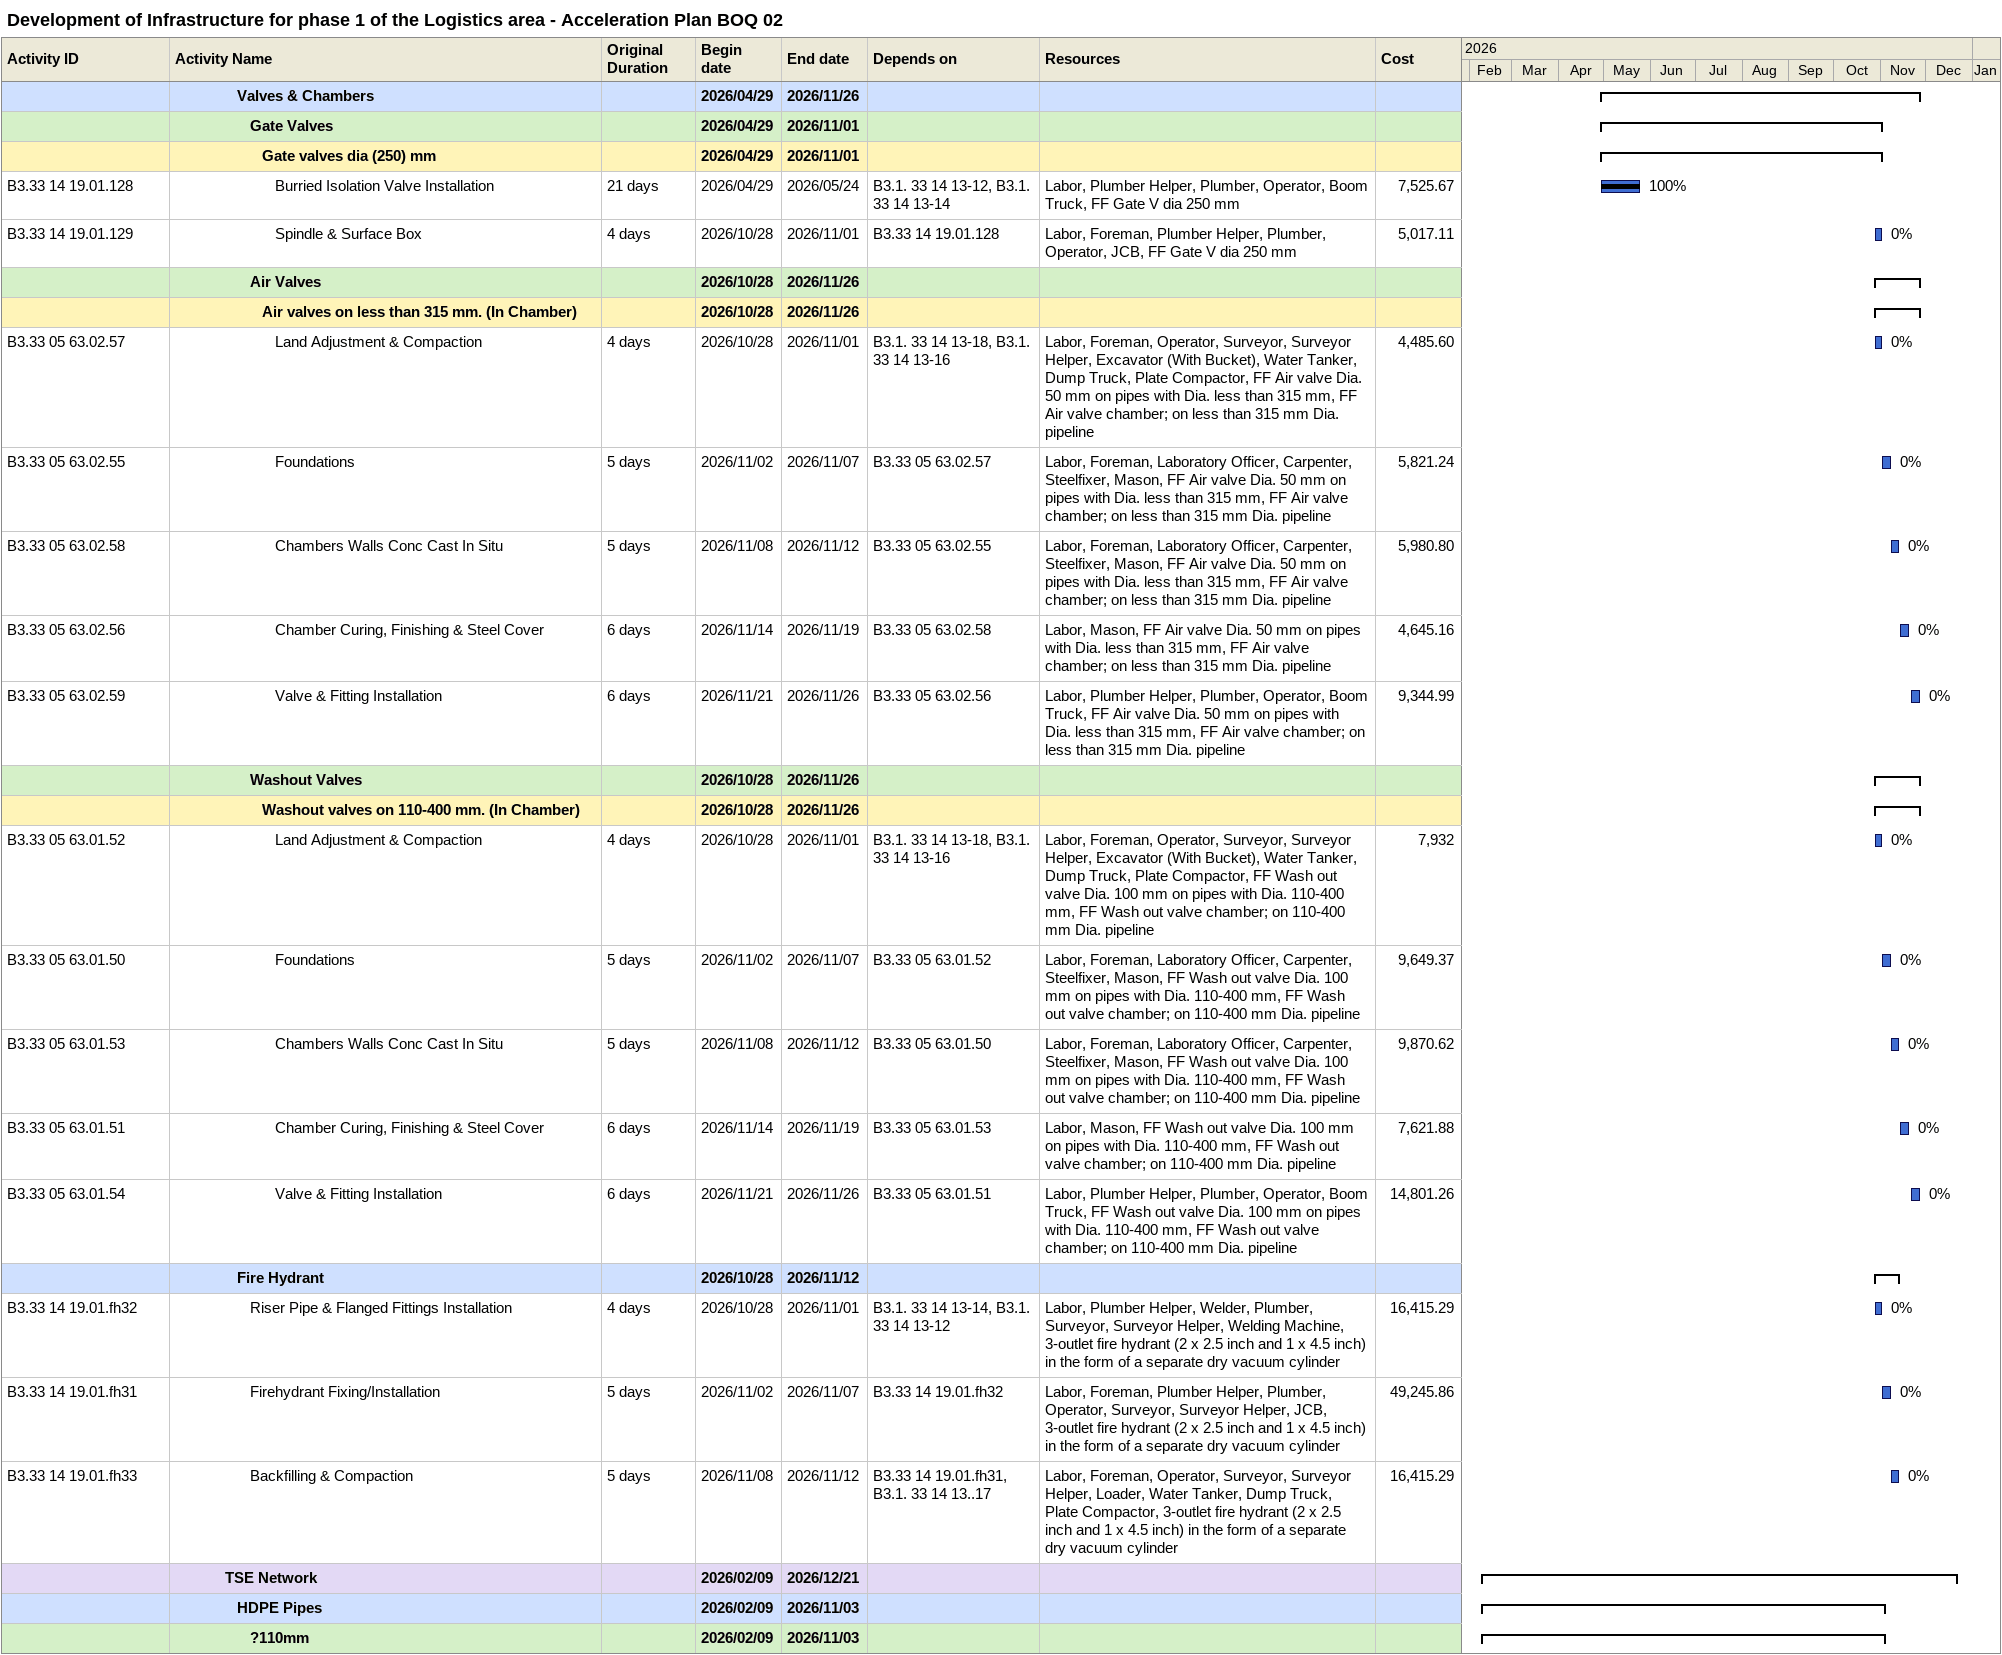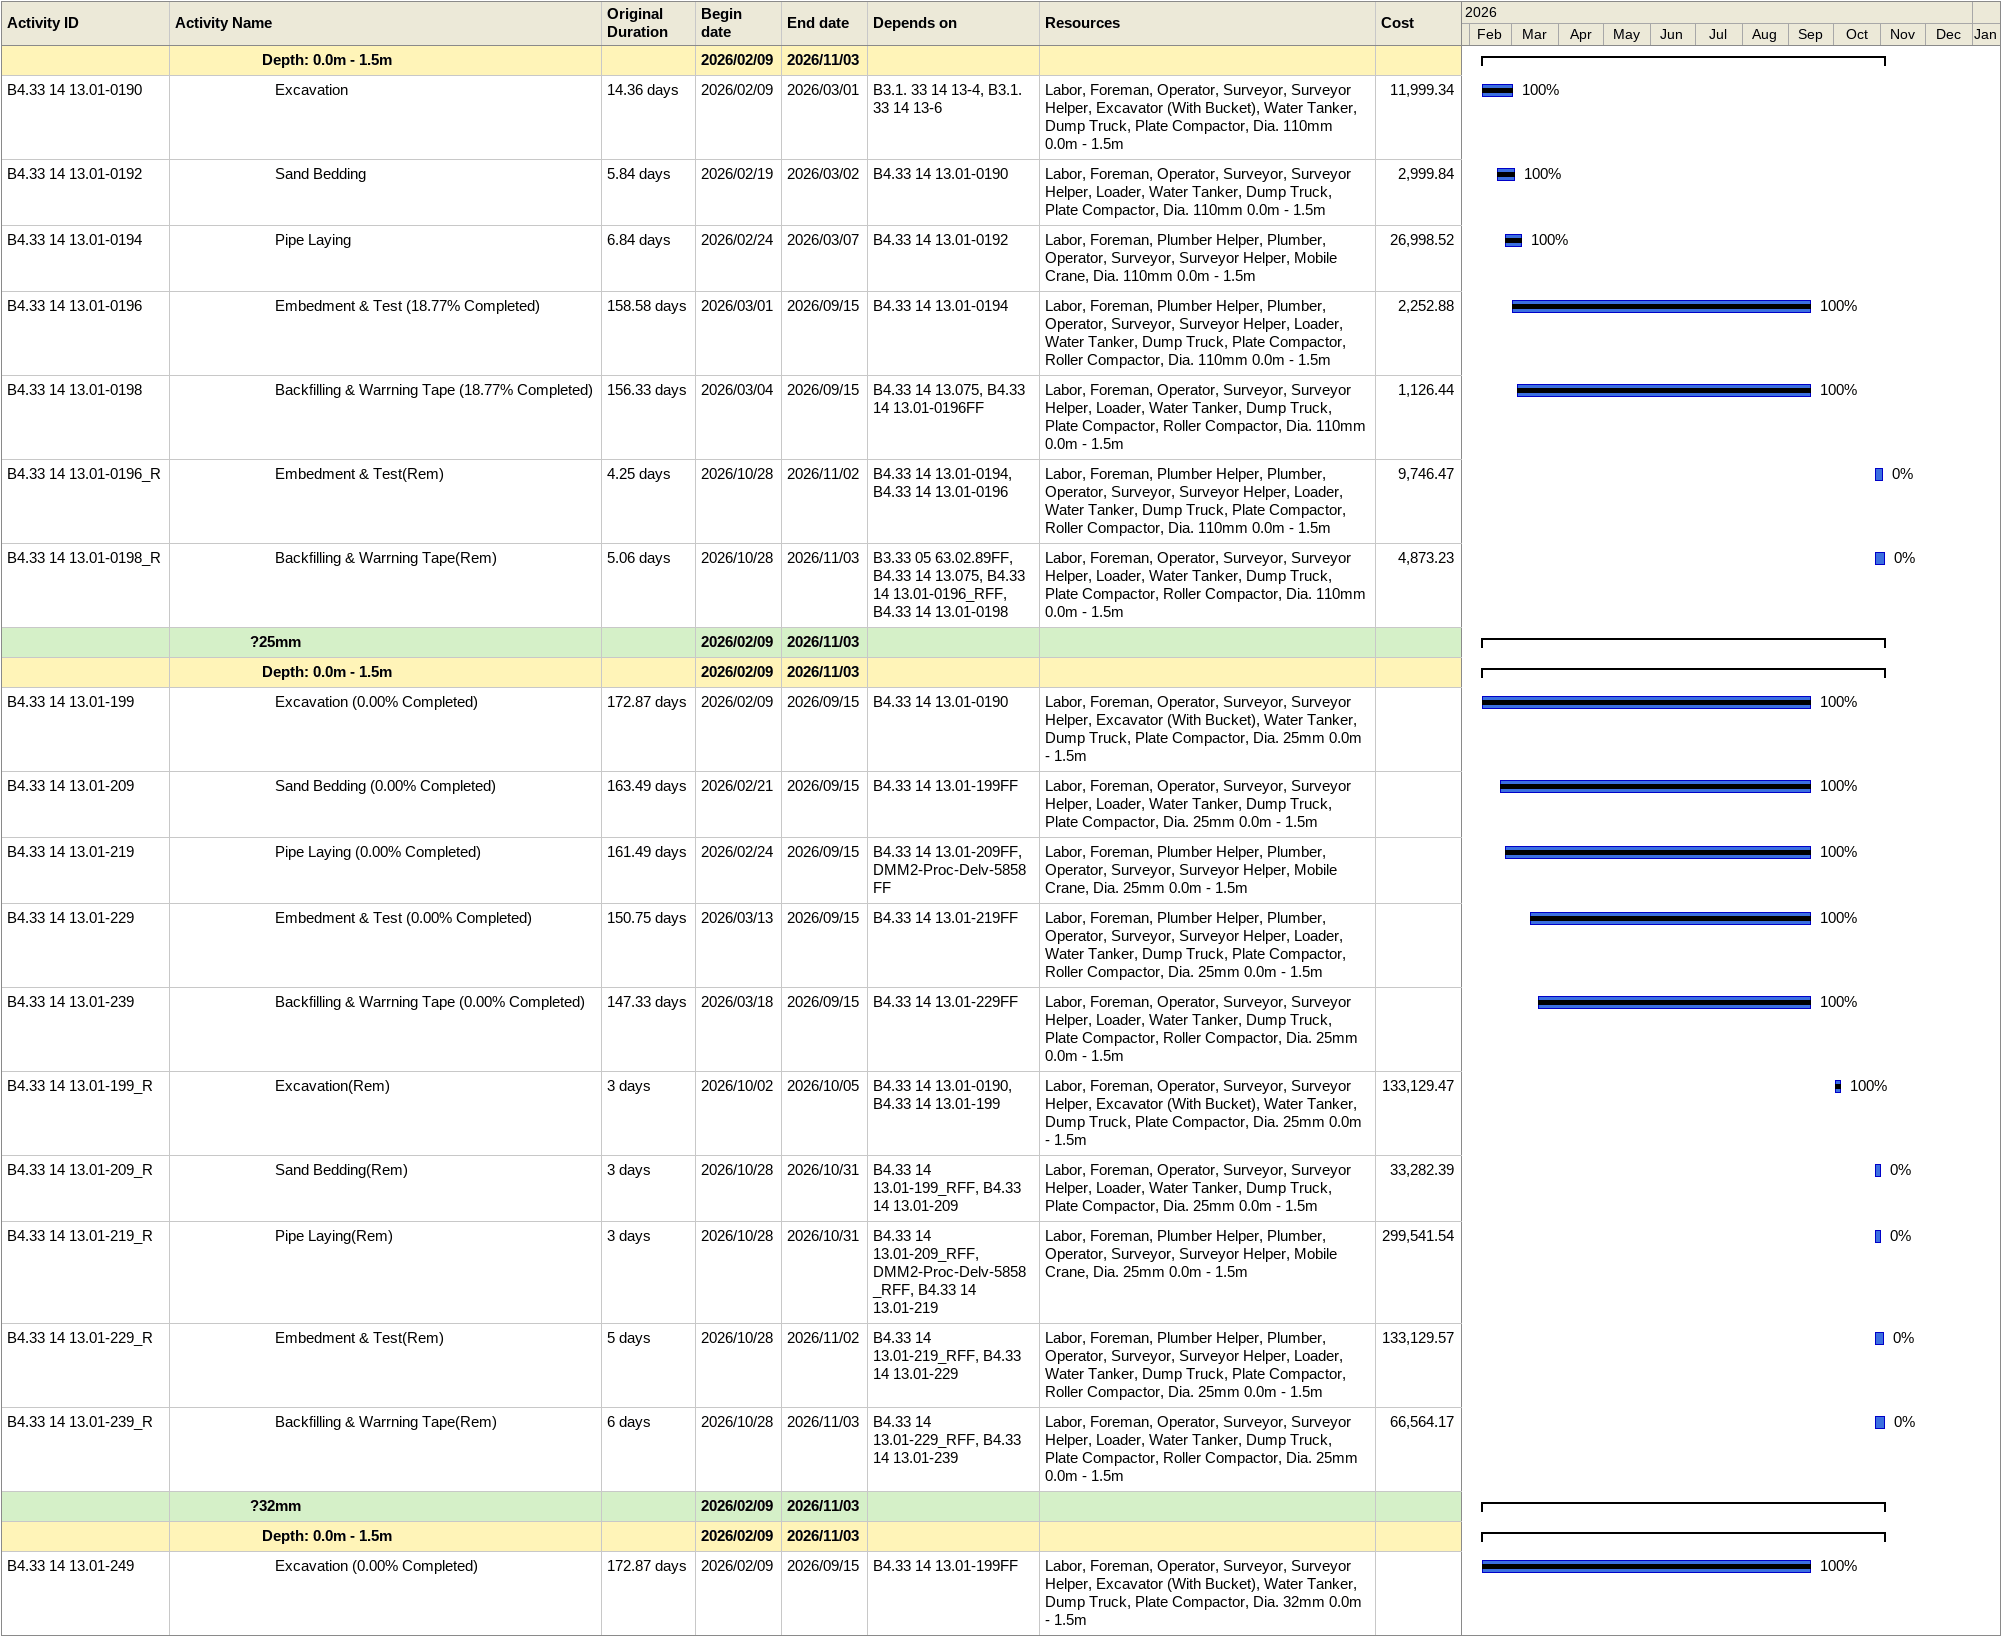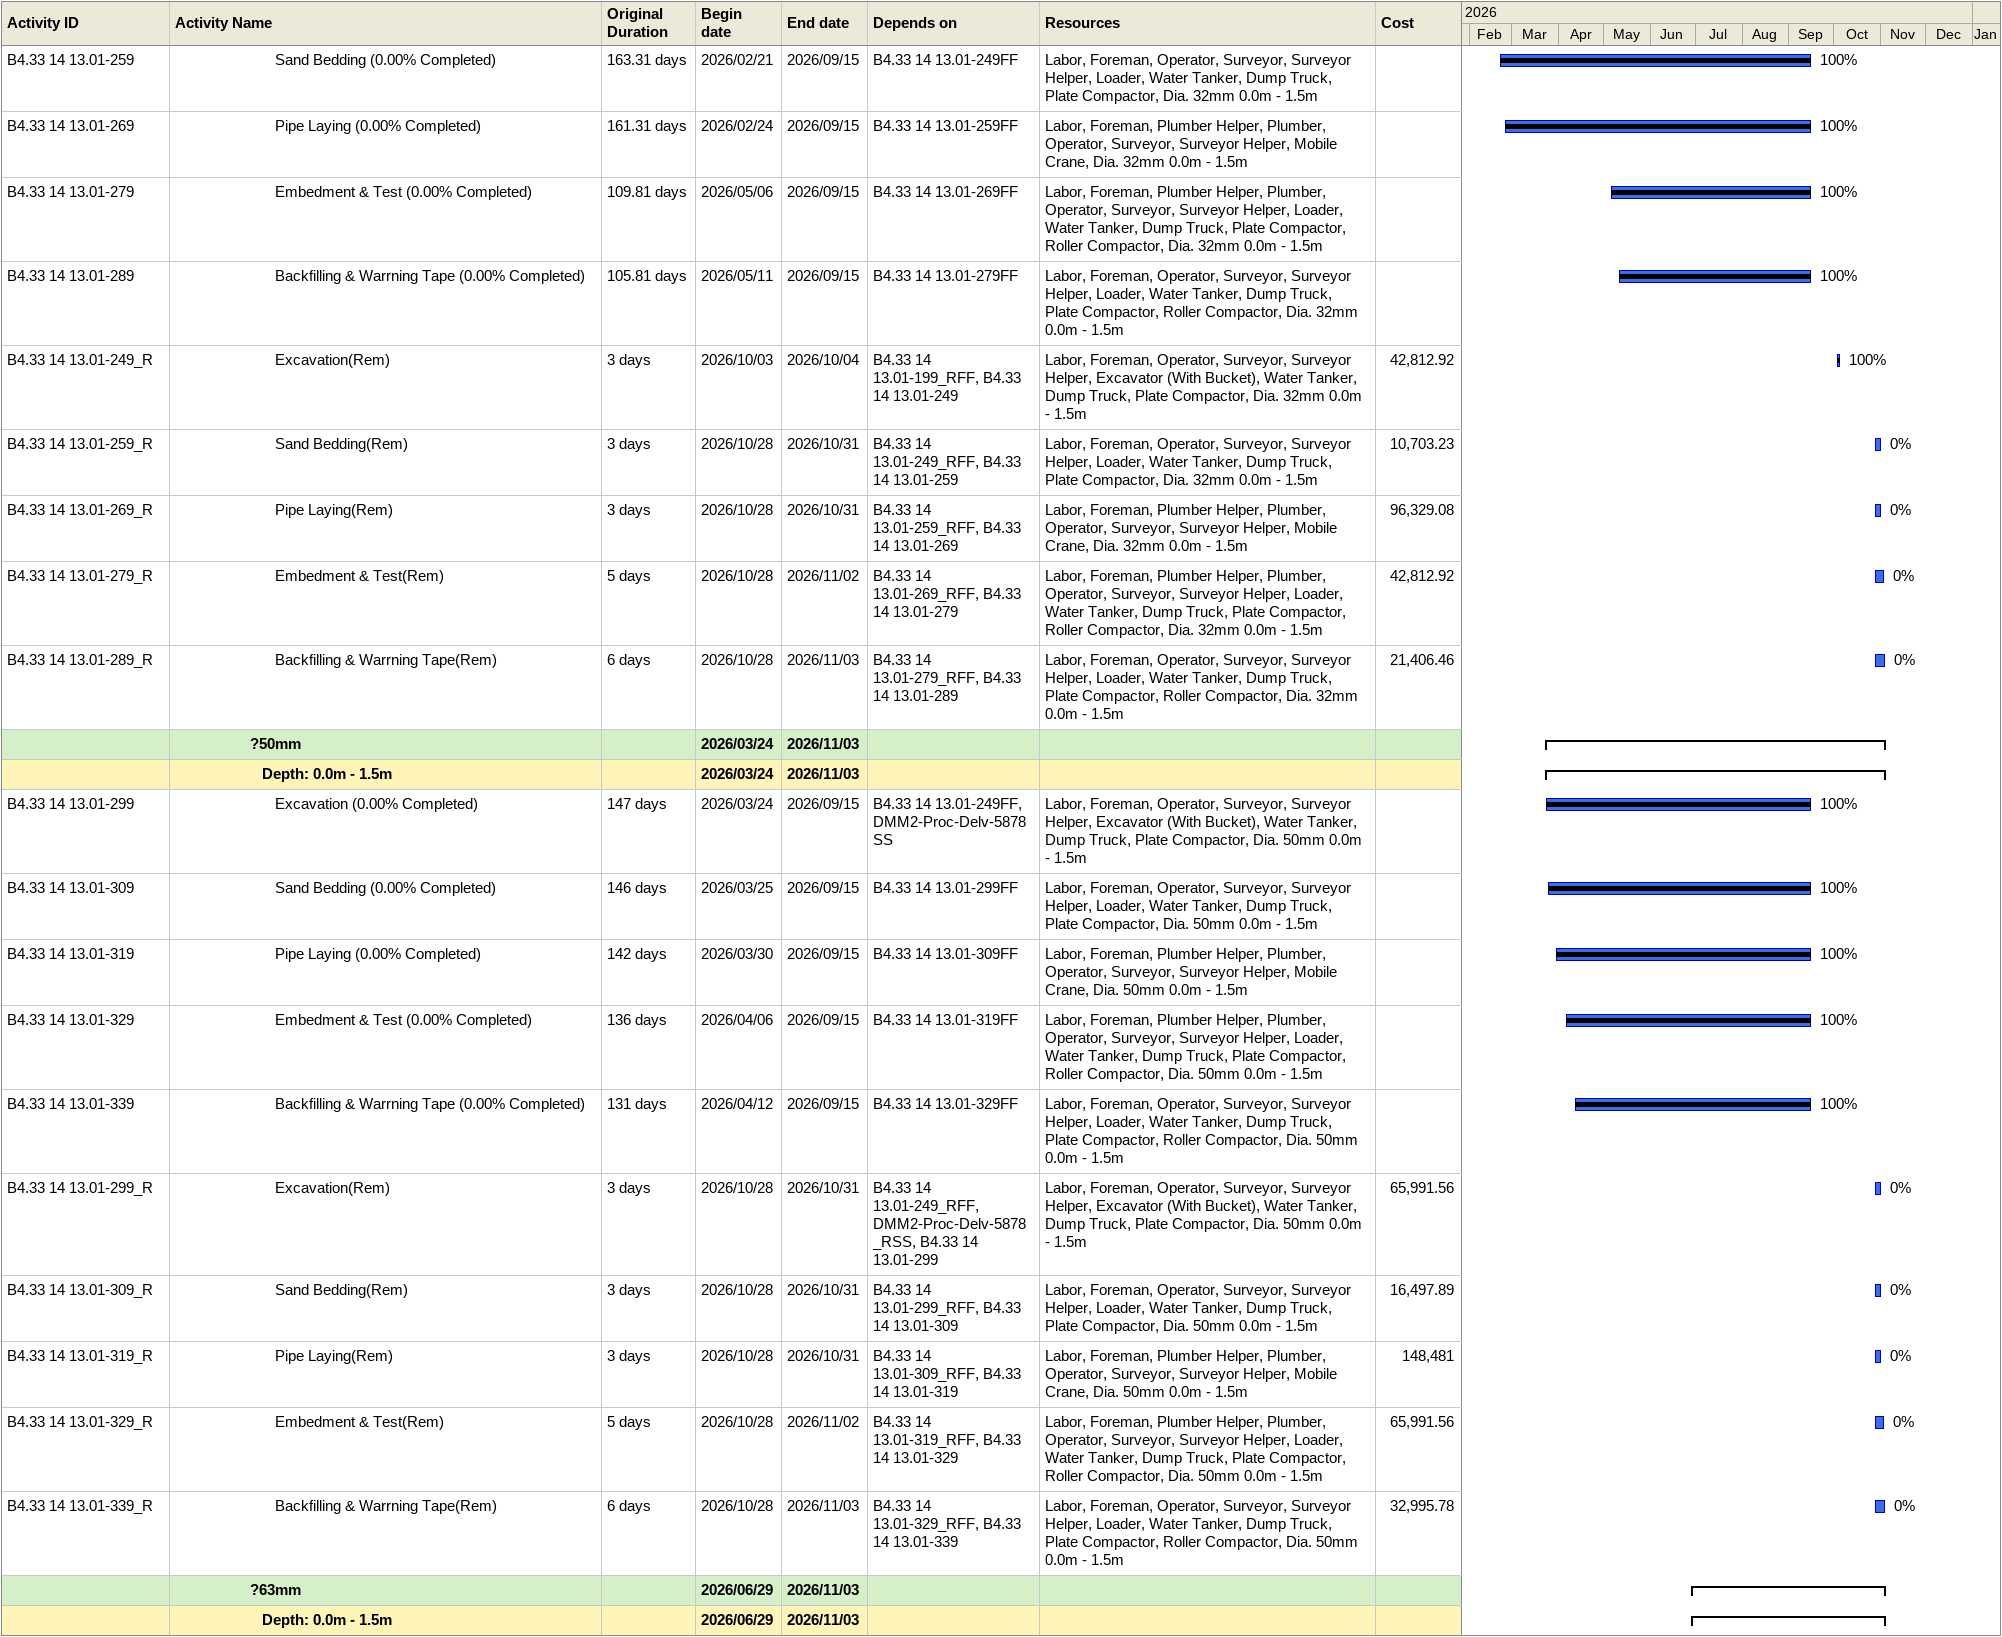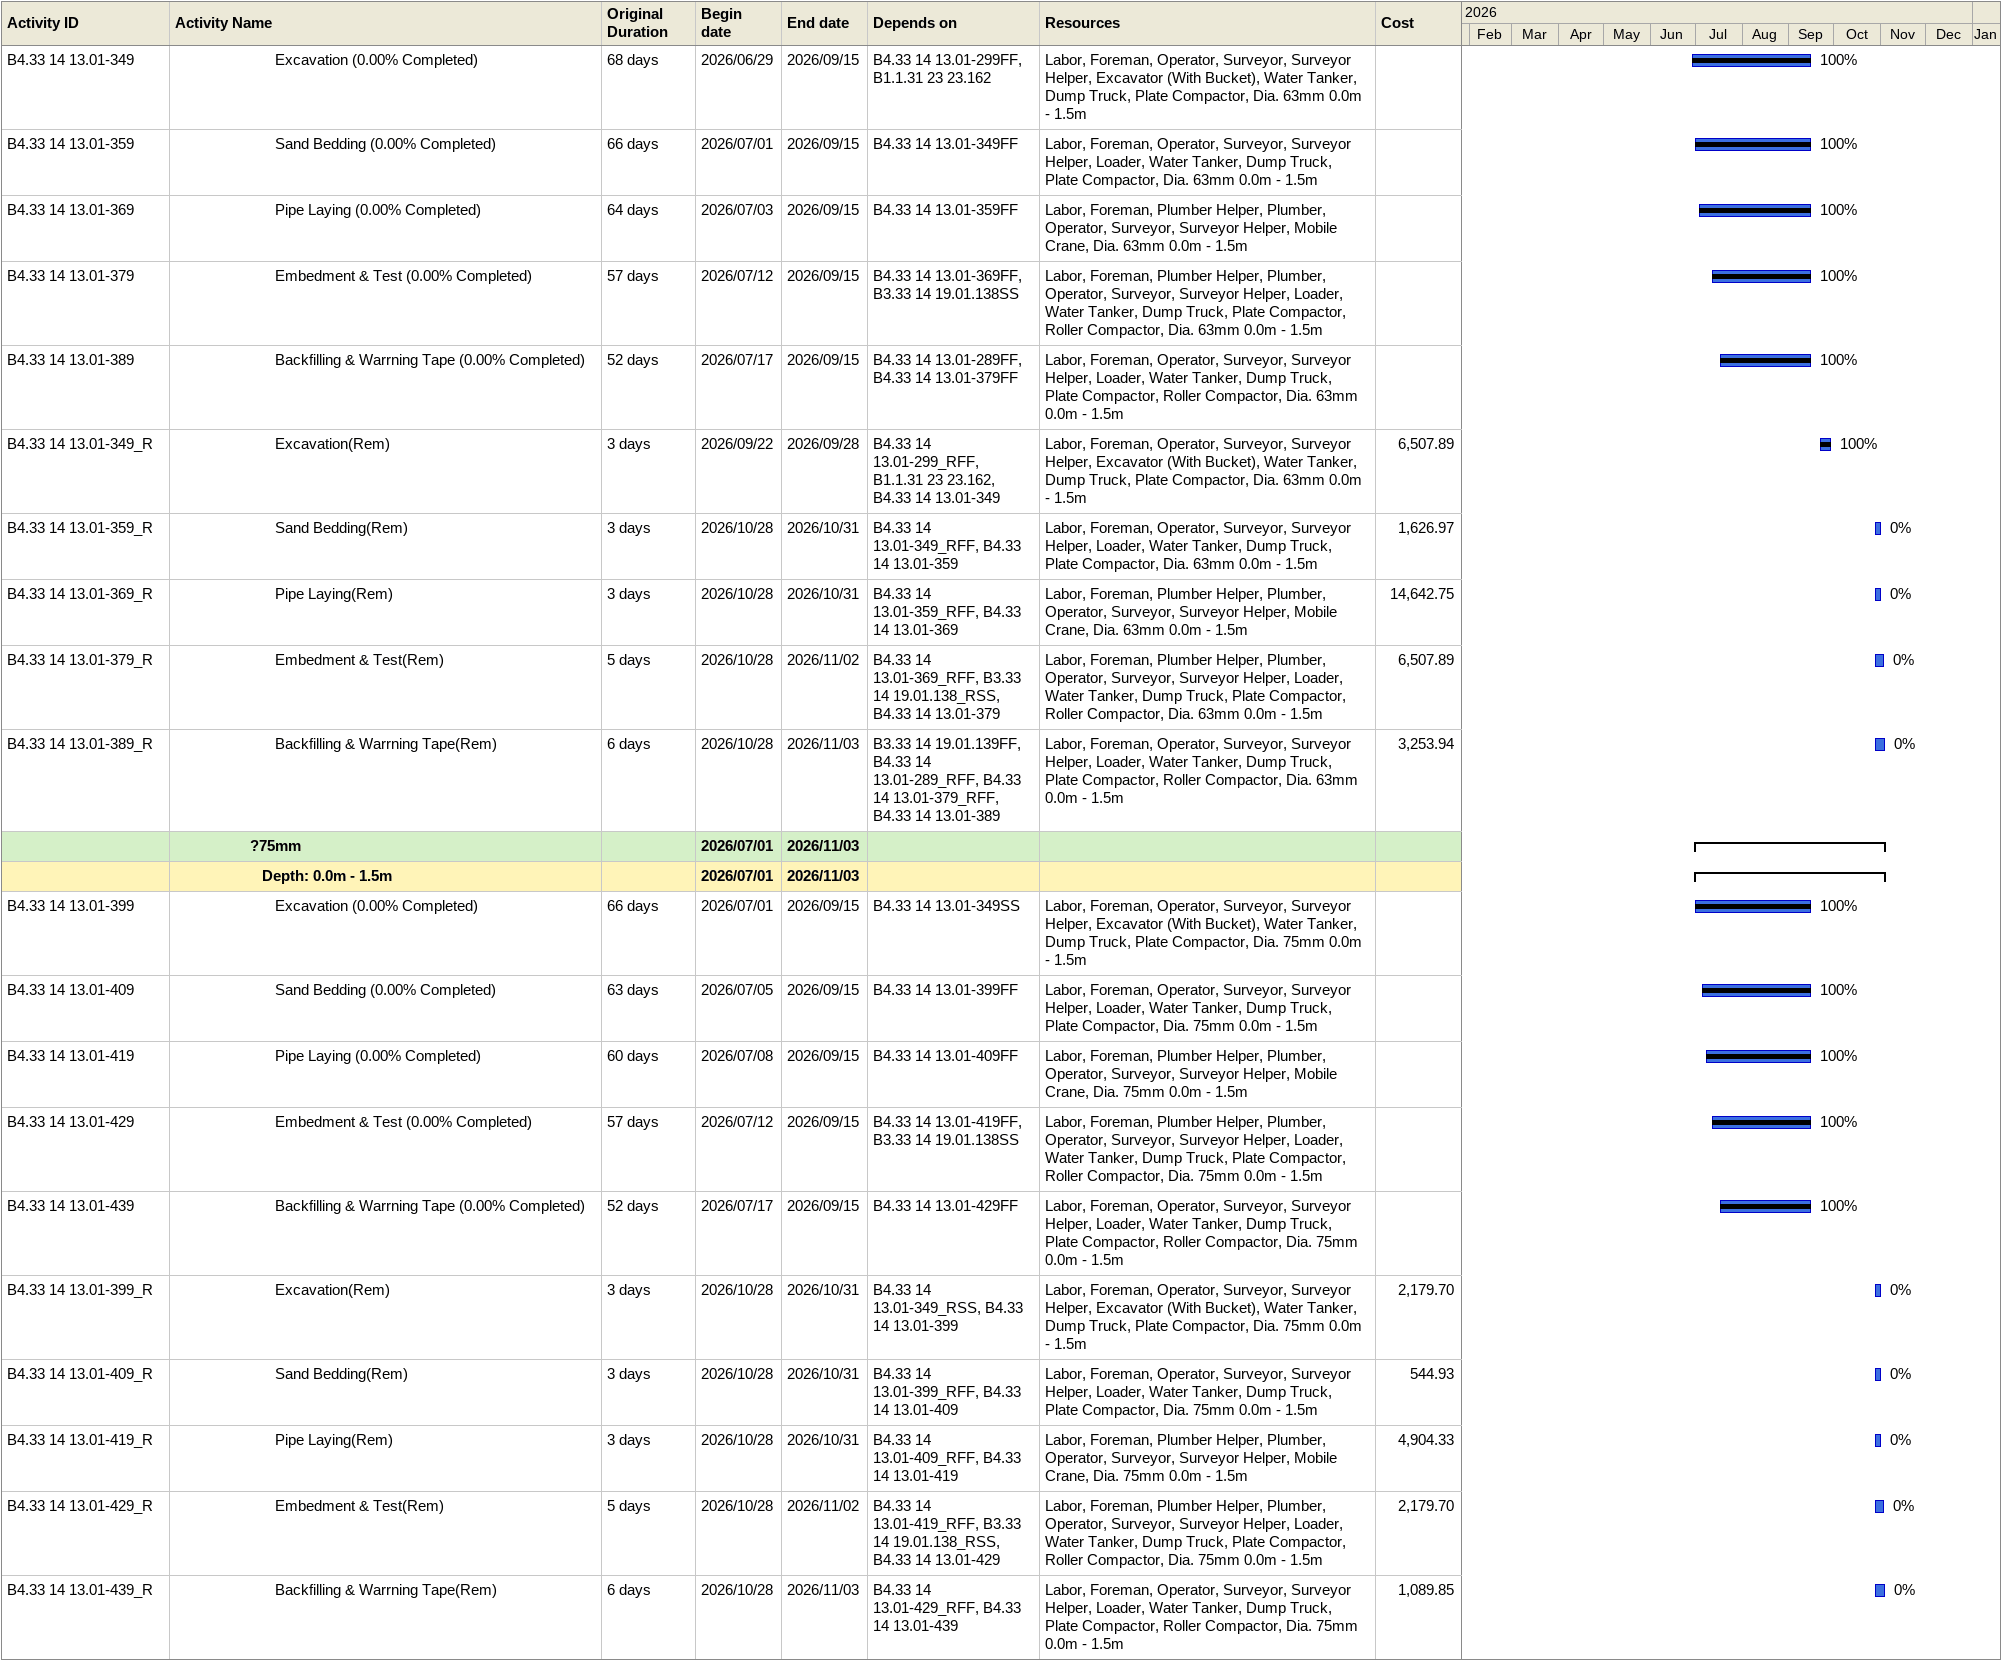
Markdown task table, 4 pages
Development of Infrastructure for phase 1 of the Logistics area - Acceleration Plan BOQ 02

| ID | Level | Task | Original duration | Start | Finish | Predecessors | Resources | % complete | Cost |
|---|---|---|---|---|---|---|---|---|---|
|  | 6 | **Valves & Chambers** |  | 2026-04-29 | 2026-11-26 |  |  |  |  |
|  | 7 | **Gate Valves** |  | 2026-04-29 | 2026-11-01 |  |  |  |  |
|  | 8 | **Gate valves dia (250) mm** |  | 2026-04-29 | 2026-11-01 |  |  |  |  |
| B3.33 14 19.01.128 | 9 | Burried Isolation Valve Installation | 21d | 2026-04-29 | 2026-05-24 | B3.1. 33 14 13-12, B3.1. 33 14 13-14 | Labor, Plumber Helper, Plumber, Operator, Boom Truck, FF Gate V dia 250 mm | 100 | 7525.67 |
| B3.33 14 19.01.129 | 9 | Spindle & Surface Box | 4d | 2026-10-28 | 2026-11-01 | B3.33 14 19.01.128 | Labor, Foreman, Plumber Helper, Plumber, Operator, JCB, FF Gate V dia 250 mm | 0 | 5017.11 |
|  | 7 | **Air Valves** |  | 2026-10-28 | 2026-11-26 |  |  |  |  |
|  | 8 | **Air valves on less than 315 mm. (In Chamber)** |  | 2026-10-28 | 2026-11-26 |  |  |  |  |
| B3.33 05 63.02.57 | 9 | Land Adjustment & Compaction | 4d | 2026-10-28 | 2026-11-01 | B3.1. 33 14 13-18, B3.1. 33 14 13-16 | Labor, Foreman, Operator, Surveyor, Surveyor Helper, Excavator (With Bucket), Water Tanker, Dump Truck, Plate Compactor, FF Air valve Dia. 50 mm on pipes with Dia. less than 315 mm, FF Air valve chamber; on less than 315 mm Dia. pipeline | 0 | 4485.60 |
| B3.33 05 63.02.55 | 9 | Foundations | 5d | 2026-11-02 | 2026-11-07 | B3.33 05 63.02.57 | Labor, Foreman, Laboratory Officer, Carpenter, Steelfixer, Mason, FF Air valve Dia. 50 mm on pipes with Dia. less than 315 mm, FF Air valve chamber; on less than 315 mm Dia. pipeline | 0 | 5821.24 |
| B3.33 05 63.02.58 | 9 | Chambers Walls Conc Cast In Situ | 5d | 2026-11-08 | 2026-11-12 | B3.33 05 63.02.55 | Labor, Foreman, Laboratory Officer, Carpenter, Steelfixer, Mason, FF Air valve Dia. 50 mm on pipes with Dia. less than 315 mm, FF Air valve chamber; on less than 315 mm Dia. pipeline | 0 | 5980.80 |
| B3.33 05 63.02.56 | 9 | Chamber Curing, Finishing & Steel Cover | 6d | 2026-11-14 | 2026-11-19 | B3.33 05 63.02.58 | Labor, Mason, FF Air valve Dia. 50 mm on pipes with Dia. less than 315 mm, FF Air valve chamber; on less than 315 mm Dia. pipeline | 0 | 4645.16 |
| B3.33 05 63.02.59 | 9 | Valve & Fitting Installation | 6d | 2026-11-21 | 2026-11-26 | B3.33 05 63.02.56 | Labor, Plumber Helper, Plumber, Operator, Boom Truck, FF Air valve Dia. 50 mm on pipes with Dia. less than 315 mm, FF Air valve chamber; on less than 315 mm Dia. pipeline | 0 | 9344.99 |
|  | 7 | **Washout Valves** |  | 2026-10-28 | 2026-11-26 |  |  |  |  |
|  | 8 | **Washout valves on 110-400 mm. (In Chamber)** |  | 2026-10-28 | 2026-11-26 |  |  |  |  |
| B3.33 05 63.01.52 | 9 | Land Adjustment & Compaction | 4d | 2026-10-28 | 2026-11-01 | B3.1. 33 14 13-18, B3.1. 33 14 13-16 | Labor, Foreman, Operator, Surveyor, Surveyor Helper, Excavator (With Bucket), Water Tanker, Dump Truck, Plate Compactor, FF Wash out valve Dia. 100 mm on pipes with Dia. 110-400 mm, FF Wash out valve chamber; on 110-400 mm Dia. pipeline | 0 | 7932 |
| B3.33 05 63.01.50 | 9 | Foundations | 5d | 2026-11-02 | 2026-11-07 | B3.33 05 63.01.52 | Labor, Foreman, Laboratory Officer, Carpenter, Steelfixer, Mason, FF Wash out valve Dia. 100 mm on pipes with Dia. 110-400 mm, FF Wash out valve chamber; on 110-400 mm Dia. pipeline | 0 | 9649.37 |
| B3.33 05 63.01.53 | 9 | Chambers Walls Conc Cast In Situ | 5d | 2026-11-08 | 2026-11-12 | B3.33 05 63.01.50 | Labor, Foreman, Laboratory Officer, Carpenter, Steelfixer, Mason, FF Wash out valve Dia. 100 mm on pipes with Dia. 110-400 mm, FF Wash out valve chamber; on 110-400 mm Dia. pipeline | 0 | 9870.62 |
| B3.33 05 63.01.51 | 9 | Chamber Curing, Finishing & Steel Cover | 6d | 2026-11-14 | 2026-11-19 | B3.33 05 63.01.53 | Labor, Mason, FF Wash out valve Dia. 100 mm on pipes with Dia. 110-400 mm, FF Wash out valve chamber; on 110-400 mm Dia. pipeline | 0 | 7621.88 |
| B3.33 05 63.01.54 | 9 | Valve & Fitting Installation | 6d | 2026-11-21 | 2026-11-26 | B3.33 05 63.01.51 | Labor, Plumber Helper, Plumber, Operator, Boom Truck, FF Wash out valve Dia. 100 mm on pipes with Dia. 110-400 mm, FF Wash out valve chamber; on 110-400 mm Dia. pipeline | 0 | 14801.26 |
|  | 6 | **Fire Hydrant** |  | 2026-10-28 | 2026-11-12 |  |  |  |  |
| B3.33 14 19.01.fh32 | 7 | Riser Pipe & Flanged Fittings Installation | 4d | 2026-10-28 | 2026-11-01 | B3.1. 33 14 13-14, B3.1. 33 14 13-12 | Labor, Plumber Helper, Welder, Plumber, Surveyor, Surveyor Helper, Welding Machine, 3-outlet fire hydrant (2 x 2.5 inch and 1 x 4.5 inch) in the form of a separate dry vacuum cylinder | 0 | 16415.29 |
| B3.33 14 19.01.fh31 | 7 | Firehydrant Fixing/Installation | 5d | 2026-11-02 | 2026-11-07 | B3.33 14 19.01.fh32 | Labor, Foreman, Plumber Helper, Plumber, Operator, Surveyor, Surveyor Helper, JCB, 3-outlet fire hydrant (2 x 2.5 inch and 1 x 4.5 inch) in the form of a separate dry vacuum cylinder | 0 | 49245.86 |
| B3.33 14 19.01.fh33 | 7 | Backfilling & Compaction | 5d | 2026-11-08 | 2026-11-12 | B3.33 14 19.01.fh31, B3.1. 33 14 13..17 | Labor, Foreman, Operator, Surveyor, Surveyor Helper, Loader, Water Tanker, Dump Truck, Plate Compactor, 3-outlet fire hydrant (2 x 2.5 inch and 1 x 4.5 inch) in the form of a separate dry vacuum cylinder | 0 | 16415.29 |
|  | 5 | **TSE Network** |  | 2026-02-09 | 2026-12-21 |  |  |  |  |
|  | 6 | **HDPE Pipes** |  | 2026-02-09 | 2026-11-03 |  |  |  |  |
|  | 7 | **?110mm** |  | 2026-02-09 | 2026-11-03 |  |  |  |  |
|  | 8 | **Depth: 0.0m - 1.5m** |  | 2026-02-09 | 2026-11-03 |  |  |  |  |
| B4.33 14 13.01-0190 | 9 | Excavation | 14.36d | 2026-02-09 | 2026-03-01 | B3.1. 33 14 13-4, B3.1. 33 14 13-6 | Labor, Foreman, Operator, Surveyor, Surveyor Helper, Excavator (With Bucket), Water Tanker, Dump Truck, Plate Compactor, Dia. 110mm 0.0m - 1.5m | 100 | 11999.34 |
| B4.33 14 13.01-0192 | 9 | Sand Bedding | 5.84d | 2026-02-19 | 2026-03-02 | B4.33 14 13.01-0190 | Labor, Foreman, Operator, Surveyor, Surveyor Helper, Loader, Water Tanker, Dump Truck, Plate Compactor, Dia. 110mm 0.0m - 1.5m | 100 | 2999.84 |
| B4.33 14 13.01-0194 | 9 | Pipe Laying | 6.84d | 2026-02-24 | 2026-03-07 | B4.33 14 13.01-0192 | Labor, Foreman, Plumber Helper, Plumber, Operator, Surveyor, Surveyor Helper, Mobile Crane, Dia. 110mm 0.0m - 1.5m | 100 | 26998.52 |
| B4.33 14 13.01-0196 | 9 | Embedment & Test (18.77% Completed) | 158.58d | 2026-03-01 | 2026-09-15 | B4.33 14 13.01-0194 | Labor, Foreman, Plumber Helper, Plumber, Operator, Surveyor, Surveyor Helper, Loader, Water Tanker, Dump Truck, Plate Compactor, Roller Compactor, Dia. 110mm 0.0m - 1.5m | 100 | 2252.88 |
| B4.33 14 13.01-0198 | 9 | Backfilling & Warrning Tape (18.77% Completed) | 156.33d | 2026-03-04 | 2026-09-15 | B4.33 14 13.075, B4.33 14 13.01-0196FF | Labor, Foreman, Operator, Surveyor, Surveyor Helper, Loader, Water Tanker, Dump Truck, Plate Compactor, Roller Compactor, Dia. 110mm 0.0m - 1.5m | 100 | 1126.44 |
| B4.33 14 13.01-0196_R | 9 | Embedment & Test(Rem) | 4.25d | 2026-10-28 | 2026-11-02 | B4.33 14 13.01-0194, B4.33 14 13.01-0196 | Labor, Foreman, Plumber Helper, Plumber, Operator, Surveyor, Surveyor Helper, Loader, Water Tanker, Dump Truck, Plate Compactor, Roller Compactor, Dia. 110mm 0.0m - 1.5m | 0 | 9746.47 |
| B4.33 14 13.01-0198_R | 9 | Backfilling & Warrning Tape(Rem) | 5.06d | 2026-10-28 | 2026-11-03 | B3.33 05 63.02.89FF, B4.33 14 13.075, B4.33 14 13.01-0196_RFF, B4.33 14 13.01-0198 | Labor, Foreman, Operator, Surveyor, Surveyor Helper, Loader, Water Tanker, Dump Truck, Plate Compactor, Roller Compactor, Dia. 110mm 0.0m - 1.5m | 0 | 4873.23 |
|  | 7 | **?25mm** |  | 2026-02-09 | 2026-11-03 |  |  |  |  |
|  | 8 | **Depth: 0.0m - 1.5m** |  | 2026-02-09 | 2026-11-03 |  |  |  |  |
| B4.33 14 13.01-199 | 9 | Excavation (0.00% Completed) | 172.87d | 2026-02-09 | 2026-09-15 | B4.33 14 13.01-0190 | Labor, Foreman, Operator, Surveyor, Surveyor Helper, Excavator (With Bucket), Water Tanker, Dump Truck, Plate Compactor, Dia. 25mm 0.0m - 1.5m | 100 |  |
| B4.33 14 13.01-209 | 9 | Sand Bedding (0.00% Completed) | 163.49d | 2026-02-21 | 2026-09-15 | B4.33 14 13.01-199FF | Labor, Foreman, Operator, Surveyor, Surveyor Helper, Loader, Water Tanker, Dump Truck, Plate Compactor, Dia. 25mm 0.0m - 1.5m | 100 |  |
| B4.33 14 13.01-219 | 9 | Pipe Laying (0.00% Completed) | 161.49d | 2026-02-24 | 2026-09-15 | B4.33 14 13.01-209FF, DMM2-Proc-Delv-5858FF | Labor, Foreman, Plumber Helper, Plumber, Operator, Surveyor, Surveyor Helper, Mobile Crane, Dia. 25mm 0.0m - 1.5m | 100 |  |
| B4.33 14 13.01-229 | 9 | Embedment & Test (0.00% Completed) | 150.75d | 2026-03-13 | 2026-09-15 | B4.33 14 13.01-219FF | Labor, Foreman, Plumber Helper, Plumber, Operator, Surveyor, Surveyor Helper, Loader, Water Tanker, Dump Truck, Plate Compactor, Roller Compactor, Dia. 25mm 0.0m - 1.5m | 100 |  |
| B4.33 14 13.01-239 | 9 | Backfilling & Warrning Tape (0.00% Completed) | 147.33d | 2026-03-18 | 2026-09-15 | B4.33 14 13.01-229FF | Labor, Foreman, Operator, Surveyor, Surveyor Helper, Loader, Water Tanker, Dump Truck, Plate Compactor, Roller Compactor, Dia. 25mm 0.0m - 1.5m | 100 |  |
| B4.33 14 13.01-199_R | 9 | Excavation(Rem) | 3d | 2026-10-02 | 2026-10-05 | B4.33 14 13.01-0190, B4.33 14 13.01-199 | Labor, Foreman, Operator, Surveyor, Surveyor Helper, Excavator (With Bucket), Water Tanker, Dump Truck, Plate Compactor, Dia. 25mm 0.0m - 1.5m | 100 | 133129.47 |
| B4.33 14 13.01-209_R | 9 | Sand Bedding(Rem) | 3d | 2026-10-28 | 2026-10-31 | B4.33 14 13.01-199_RFF, B4.33 14 13.01-209 | Labor, Foreman, Operator, Surveyor, Surveyor Helper, Loader, Water Tanker, Dump Truck, Plate Compactor, Dia. 25mm 0.0m - 1.5m | 0 | 33282.39 |
| B4.33 14 13.01-219_R | 9 | Pipe Laying(Rem) | 3d | 2026-10-28 | 2026-10-31 | B4.33 14 13.01-209_RFF, DMM2-Proc-Delv-5858_RFF, B4.33 14 13.01-219 | Labor, Foreman, Plumber Helper, Plumber, Operator, Surveyor, Surveyor Helper, Mobile Crane, Dia. 25mm 0.0m - 1.5m | 0 | 299541.54 |
| B4.33 14 13.01-229_R | 9 | Embedment & Test(Rem) | 5d | 2026-10-28 | 2026-11-02 | B4.33 14 13.01-219_RFF, B4.33 14 13.01-229 | Labor, Foreman, Plumber Helper, Plumber, Operator, Surveyor, Surveyor Helper, Loader, Water Tanker, Dump Truck, Plate Compactor, Roller Compactor, Dia. 25mm 0.0m - 1.5m | 0 | 133129.57 |
| B4.33 14 13.01-239_R | 9 | Backfilling & Warrning Tape(Rem) | 6d | 2026-10-28 | 2026-11-03 | B4.33 14 13.01-229_RFF, B4.33 14 13.01-239 | Labor, Foreman, Operator, Surveyor, Surveyor Helper, Loader, Water Tanker, Dump Truck, Plate Compactor, Roller Compactor, Dia. 25mm 0.0m - 1.5m | 0 | 66564.17 |
|  | 7 | **?32mm** |  | 2026-02-09 | 2026-11-03 |  |  |  |  |
|  | 8 | **Depth: 0.0m - 1.5m** |  | 2026-02-09 | 2026-11-03 |  |  |  |  |
| B4.33 14 13.01-249 | 9 | Excavation (0.00% Completed) | 172.87d | 2026-02-09 | 2026-09-15 | B4.33 14 13.01-199FF | Labor, Foreman, Operator, Surveyor, Surveyor Helper, Excavator (With Bucket), Water Tanker, Dump Truck, Plate Compactor, Dia. 32mm 0.0m - 1.5m | 100 |  |
| B4.33 14 13.01-259 | 9 | Sand Bedding (0.00% Completed) | 163.31d | 2026-02-21 | 2026-09-15 | B4.33 14 13.01-249FF | Labor, Foreman, Operator, Surveyor, Surveyor Helper, Loader, Water Tanker, Dump Truck, Plate Compactor, Dia. 32mm 0.0m - 1.5m | 100 |  |
| B4.33 14 13.01-269 | 9 | Pipe Laying (0.00% Completed) | 161.31d | 2026-02-24 | 2026-09-15 | B4.33 14 13.01-259FF | Labor, Foreman, Plumber Helper, Plumber, Operator, Surveyor, Surveyor Helper, Mobile Crane, Dia. 32mm 0.0m - 1.5m | 100 |  |
| B4.33 14 13.01-279 | 9 | Embedment & Test (0.00% Completed) | 109.81d | 2026-05-06 | 2026-09-15 | B4.33 14 13.01-269FF | Labor, Foreman, Plumber Helper, Plumber, Operator, Surveyor, Surveyor Helper, Loader, Water Tanker, Dump Truck, Plate Compactor, Roller Compactor, Dia. 32mm 0.0m - 1.5m | 100 |  |
| B4.33 14 13.01-289 | 9 | Backfilling & Warrning Tape (0.00% Completed) | 105.81d | 2026-05-11 | 2026-09-15 | B4.33 14 13.01-279FF | Labor, Foreman, Operator, Surveyor, Surveyor Helper, Loader, Water Tanker, Dump Truck, Plate Compactor, Roller Compactor, Dia. 32mm 0.0m - 1.5m | 100 |  |
| B4.33 14 13.01-249_R | 9 | Excavation(Rem) | 3d | 2026-10-03 | 2026-10-04 | B4.33 14 13.01-199_RFF, B4.33 14 13.01-249 | Labor, Foreman, Operator, Surveyor, Surveyor Helper, Excavator (With Bucket), Water Tanker, Dump Truck, Plate Compactor, Dia. 32mm 0.0m - 1.5m | 100 | 42812.92 |
| B4.33 14 13.01-259_R | 9 | Sand Bedding(Rem) | 3d | 2026-10-28 | 2026-10-31 | B4.33 14 13.01-249_RFF, B4.33 14 13.01-259 | Labor, Foreman, Operator, Surveyor, Surveyor Helper, Loader, Water Tanker, Dump Truck, Plate Compactor, Dia. 32mm 0.0m - 1.5m | 0 | 10703.23 |
| B4.33 14 13.01-269_R | 9 | Pipe Laying(Rem) | 3d | 2026-10-28 | 2026-10-31 | B4.33 14 13.01-259_RFF, B4.33 14 13.01-269 | Labor, Foreman, Plumber Helper, Plumber, Operator, Surveyor, Surveyor Helper, Mobile Crane, Dia. 32mm 0.0m - 1.5m | 0 | 96329.08 |
| B4.33 14 13.01-279_R | 9 | Embedment & Test(Rem) | 5d | 2026-10-28 | 2026-11-02 | B4.33 14 13.01-269_RFF, B4.33 14 13.01-279 | Labor, Foreman, Plumber Helper, Plumber, Operator, Surveyor, Surveyor Helper, Loader, Water Tanker, Dump Truck, Plate Compactor, Roller Compactor, Dia. 32mm 0.0m - 1.5m | 0 | 42812.92 |
| B4.33 14 13.01-289_R | 9 | Backfilling & Warrning Tape(Rem) | 6d | 2026-10-28 | 2026-11-03 | B4.33 14 13.01-279_RFF, B4.33 14 13.01-289 | Labor, Foreman, Operator, Surveyor, Surveyor Helper, Loader, Water Tanker, Dump Truck, Plate Compactor, Roller Compactor, Dia. 32mm 0.0m - 1.5m | 0 | 21406.46 |
|  | 7 | **?50mm** |  | 2026-03-24 | 2026-11-03 |  |  |  |  |
|  | 8 | **Depth: 0.0m - 1.5m** |  | 2026-03-24 | 2026-11-03 |  |  |  |  |
| B4.33 14 13.01-299 | 9 | Excavation (0.00% Completed) | 147d | 2026-03-24 | 2026-09-15 | B4.33 14 13.01-249FF, DMM2-Proc-Delv-5878SS | Labor, Foreman, Operator, Surveyor, Surveyor Helper, Excavator (With Bucket), Water Tanker, Dump Truck, Plate Compactor, Dia. 50mm 0.0m - 1.5m | 100 |  |
| B4.33 14 13.01-309 | 9 | Sand Bedding (0.00% Completed) | 146d | 2026-03-25 | 2026-09-15 | B4.33 14 13.01-299FF | Labor, Foreman, Operator, Surveyor, Surveyor Helper, Loader, Water Tanker, Dump Truck, Plate Compactor, Dia. 50mm 0.0m - 1.5m | 100 |  |
| B4.33 14 13.01-319 | 9 | Pipe Laying (0.00% Completed) | 142d | 2026-03-30 | 2026-09-15 | B4.33 14 13.01-309FF | Labor, Foreman, Plumber Helper, Plumber, Operator, Surveyor, Surveyor Helper, Mobile Crane, Dia. 50mm 0.0m - 1.5m | 100 |  |
| B4.33 14 13.01-329 | 9 | Embedment & Test (0.00% Completed) | 136d | 2026-04-06 | 2026-09-15 | B4.33 14 13.01-319FF | Labor, Foreman, Plumber Helper, Plumber, Operator, Surveyor, Surveyor Helper, Loader, Water Tanker, Dump Truck, Plate Compactor, Roller Compactor, Dia. 50mm 0.0m - 1.5m | 100 |  |
| B4.33 14 13.01-339 | 9 | Backfilling & Warrning Tape (0.00% Completed) | 131d | 2026-04-12 | 2026-09-15 | B4.33 14 13.01-329FF | Labor, Foreman, Operator, Surveyor, Surveyor Helper, Loader, Water Tanker, Dump Truck, Plate Compactor, Roller Compactor, Dia. 50mm 0.0m - 1.5m | 100 |  |
| B4.33 14 13.01-299_R | 9 | Excavation(Rem) | 3d | 2026-10-28 | 2026-10-31 | B4.33 14 13.01-249_RFF, DMM2-Proc-Delv-5878_RSS, B4.33 14 13.01-299 | Labor, Foreman, Operator, Surveyor, Surveyor Helper, Excavator (With Bucket), Water Tanker, Dump Truck, Plate Compactor, Dia. 50mm 0.0m - 1.5m | 0 | 65991.56 |
| B4.33 14 13.01-309_R | 9 | Sand Bedding(Rem) | 3d | 2026-10-28 | 2026-10-31 | B4.33 14 13.01-299_RFF, B4.33 14 13.01-309 | Labor, Foreman, Operator, Surveyor, Surveyor Helper, Loader, Water Tanker, Dump Truck, Plate Compactor, Dia. 50mm 0.0m - 1.5m | 0 | 16497.89 |
| B4.33 14 13.01-319_R | 9 | Pipe Laying(Rem) | 3d | 2026-10-28 | 2026-10-31 | B4.33 14 13.01-309_RFF, B4.33 14 13.01-319 | Labor, Foreman, Plumber Helper, Plumber, Operator, Surveyor, Surveyor Helper, Mobile Crane, Dia. 50mm 0.0m - 1.5m | 0 | 148481 |
| B4.33 14 13.01-329_R | 9 | Embedment & Test(Rem) | 5d | 2026-10-28 | 2026-11-02 | B4.33 14 13.01-319_RFF, B4.33 14 13.01-329 | Labor, Foreman, Plumber Helper, Plumber, Operator, Surveyor, Surveyor Helper, Loader, Water Tanker, Dump Truck, Plate Compactor, Roller Compactor, Dia. 50mm 0.0m - 1.5m | 0 | 65991.56 |
| B4.33 14 13.01-339_R | 9 | Backfilling & Warrning Tape(Rem) | 6d | 2026-10-28 | 2026-11-03 | B4.33 14 13.01-329_RFF, B4.33 14 13.01-339 | Labor, Foreman, Operator, Surveyor, Surveyor Helper, Loader, Water Tanker, Dump Truck, Plate Compactor, Roller Compactor, Dia. 50mm 0.0m - 1.5m | 0 | 32995.78 |
|  | 7 | **?63mm** |  | 2026-06-29 | 2026-11-03 |  |  |  |  |
|  | 8 | **Depth: 0.0m - 1.5m** |  | 2026-06-29 | 2026-11-03 |  |  |  |  |
| B4.33 14 13.01-349 | 9 | Excavation (0.00% Completed) | 68d | 2026-06-29 | 2026-09-15 | B4.33 14 13.01-299FF, B1.1.31 23 23.162 | Labor, Foreman, Operator, Surveyor, Surveyor Helper, Excavator (With Bucket), Water Tanker, Dump Truck, Plate Compactor, Dia. 63mm 0.0m - 1.5m | 100 |  |
| B4.33 14 13.01-359 | 9 | Sand Bedding (0.00% Completed) | 66d | 2026-07-01 | 2026-09-15 | B4.33 14 13.01-349FF | Labor, Foreman, Operator, Surveyor, Surveyor Helper, Loader, Water Tanker, Dump Truck, Plate Compactor, Dia. 63mm 0.0m - 1.5m | 100 |  |
| B4.33 14 13.01-369 | 9 | Pipe Laying (0.00% Completed) | 64d | 2026-07-03 | 2026-09-15 | B4.33 14 13.01-359FF | Labor, Foreman, Plumber Helper, Plumber, Operator, Surveyor, Surveyor Helper, Mobile Crane, Dia. 63mm 0.0m - 1.5m | 100 |  |
| B4.33 14 13.01-379 | 9 | Embedment & Test (0.00% Completed) | 57d | 2026-07-12 | 2026-09-15 | B4.33 14 13.01-369FF, B3.33 14 19.01.138SS | Labor, Foreman, Plumber Helper, Plumber, Operator, Surveyor, Surveyor Helper, Loader, Water Tanker, Dump Truck, Plate Compactor, Roller Compactor, Dia. 63mm 0.0m - 1.5m | 100 |  |
| B4.33 14 13.01-389 | 9 | Backfilling & Warrning Tape (0.00% Completed) | 52d | 2026-07-17 | 2026-09-15 | B4.33 14 13.01-289FF, B4.33 14 13.01-379FF | Labor, Foreman, Operator, Surveyor, Surveyor Helper, Loader, Water Tanker, Dump Truck, Plate Compactor, Roller Compactor, Dia. 63mm 0.0m - 1.5m | 100 |  |
| B4.33 14 13.01-349_R | 9 | Excavation(Rem) | 3d | 2026-09-22 | 2026-09-28 | B4.33 14 13.01-299_RFF, B1.1.31 23 23.162, B4.33 14 13.01-349 | Labor, Foreman, Operator, Surveyor, Surveyor Helper, Excavator (With Bucket), Water Tanker, Dump Truck, Plate Compactor, Dia. 63mm 0.0m - 1.5m | 100 | 6507.89 |
| B4.33 14 13.01-359_R | 9 | Sand Bedding(Rem) | 3d | 2026-10-28 | 2026-10-31 | B4.33 14 13.01-349_RFF, B4.33 14 13.01-359 | Labor, Foreman, Operator, Surveyor, Surveyor Helper, Loader, Water Tanker, Dump Truck, Plate Compactor, Dia. 63mm 0.0m - 1.5m | 0 | 1626.97 |
| B4.33 14 13.01-369_R | 9 | Pipe Laying(Rem) | 3d | 2026-10-28 | 2026-10-31 | B4.33 14 13.01-359_RFF, B4.33 14 13.01-369 | Labor, Foreman, Plumber Helper, Plumber, Operator, Surveyor, Surveyor Helper, Mobile Crane, Dia. 63mm 0.0m - 1.5m | 0 | 14642.75 |
| B4.33 14 13.01-379_R | 9 | Embedment & Test(Rem) | 5d | 2026-10-28 | 2026-11-02 | B4.33 14 13.01-369_RFF, B3.33 14 19.01.138_RSS, B4.33 14 13.01-379 | Labor, Foreman, Plumber Helper, Plumber, Operator, Surveyor, Surveyor Helper, Loader, Water Tanker, Dump Truck, Plate Compactor, Roller Compactor, Dia. 63mm 0.0m - 1.5m | 0 | 6507.89 |
| B4.33 14 13.01-389_R | 9 | Backfilling & Warrning Tape(Rem) | 6d | 2026-10-28 | 2026-11-03 | B3.33 14 19.01.139FF, B4.33 14 13.01-289_RFF, B4.33 14 13.01-379_RFF, B4.33 14 13.01-389 | Labor, Foreman, Operator, Surveyor, Surveyor Helper, Loader, Water Tanker, Dump Truck, Plate Compactor, Roller Compactor, Dia. 63mm 0.0m - 1.5m | 0 | 3253.94 |
|  | 7 | **?75mm** |  | 2026-07-01 | 2026-11-03 |  |  |  |  |
|  | 8 | **Depth: 0.0m - 1.5m** |  | 2026-07-01 | 2026-11-03 |  |  |  |  |
| B4.33 14 13.01-399 | 9 | Excavation (0.00% Completed) | 66d | 2026-07-01 | 2026-09-15 | B4.33 14 13.01-349SS | Labor, Foreman, Operator, Surveyor, Surveyor Helper, Excavator (With Bucket), Water Tanker, Dump Truck, Plate Compactor, Dia. 75mm 0.0m - 1.5m | 100 |  |
| B4.33 14 13.01-409 | 9 | Sand Bedding (0.00% Completed) | 63d | 2026-07-05 | 2026-09-15 | B4.33 14 13.01-399FF | Labor, Foreman, Operator, Surveyor, Surveyor Helper, Loader, Water Tanker, Dump Truck, Plate Compactor, Dia. 75mm 0.0m - 1.5m | 100 |  |
| B4.33 14 13.01-419 | 9 | Pipe Laying (0.00% Completed) | 60d | 2026-07-08 | 2026-09-15 | B4.33 14 13.01-409FF | Labor, Foreman, Plumber Helper, Plumber, Operator, Surveyor, Surveyor Helper, Mobile Crane, Dia. 75mm 0.0m - 1.5m | 100 |  |
| B4.33 14 13.01-429 | 9 | Embedment & Test (0.00% Completed) | 57d | 2026-07-12 | 2026-09-15 | B4.33 14 13.01-419FF, B3.33 14 19.01.138SS | Labor, Foreman, Plumber Helper, Plumber, Operator, Surveyor, Surveyor Helper, Loader, Water Tanker, Dump Truck, Plate Compactor, Roller Compactor, Dia. 75mm 0.0m - 1.5m | 100 |  |
| B4.33 14 13.01-439 | 9 | Backfilling & Warrning Tape (0.00% Completed) | 52d | 2026-07-17 | 2026-09-15 | B4.33 14 13.01-429FF | Labor, Foreman, Operator, Surveyor, Surveyor Helper, Loader, Water Tanker, Dump Truck, Plate Compactor, Roller Compactor, Dia. 75mm 0.0m - 1.5m | 100 |  |
| B4.33 14 13.01-399_R | 9 | Excavation(Rem) | 3d | 2026-10-28 | 2026-10-31 | B4.33 14 13.01-349_RSS, B4.33 14 13.01-399 | Labor, Foreman, Operator, Surveyor, Surveyor Helper, Excavator (With Bucket), Water Tanker, Dump Truck, Plate Compactor, Dia. 75mm 0.0m - 1.5m | 0 | 2179.70 |
| B4.33 14 13.01-409_R | 9 | Sand Bedding(Rem) | 3d | 2026-10-28 | 2026-10-31 | B4.33 14 13.01-399_RFF, B4.33 14 13.01-409 | Labor, Foreman, Operator, Surveyor, Surveyor Helper, Loader, Water Tanker, Dump Truck, Plate Compactor, Dia. 75mm 0.0m - 1.5m | 0 | 544.93 |
| B4.33 14 13.01-419_R | 9 | Pipe Laying(Rem) | 3d | 2026-10-28 | 2026-10-31 | B4.33 14 13.01-409_RFF, B4.33 14 13.01-419 | Labor, Foreman, Plumber Helper, Plumber, Operator, Surveyor, Surveyor Helper, Mobile Crane, Dia. 75mm 0.0m - 1.5m | 0 | 4904.33 |
| B4.33 14 13.01-429_R | 9 | Embedment & Test(Rem) | 5d | 2026-10-28 | 2026-11-02 | B4.33 14 13.01-419_RFF, B3.33 14 19.01.138_RSS, B4.33 14 13.01-429 | Labor, Foreman, Plumber Helper, Plumber, Operator, Surveyor, Surveyor Helper, Loader, Water Tanker, Dump Truck, Plate Compactor, Roller Compactor, Dia. 75mm 0.0m - 1.5m | 0 | 2179.70 |
| B4.33 14 13.01-439_R | 9 | Backfilling & Warrning Tape(Rem) | 6d | 2026-10-28 | 2026-11-03 | B4.33 14 13.01-429_RFF, B4.33 14 13.01-439 | Labor, Foreman, Operator, Surveyor, Surveyor Helper, Loader, Water Tanker, Dump Truck, Plate Compactor, Roller Compactor, Dia. 75mm 0.0m - 1.5m | 0 | 1089.85 |
